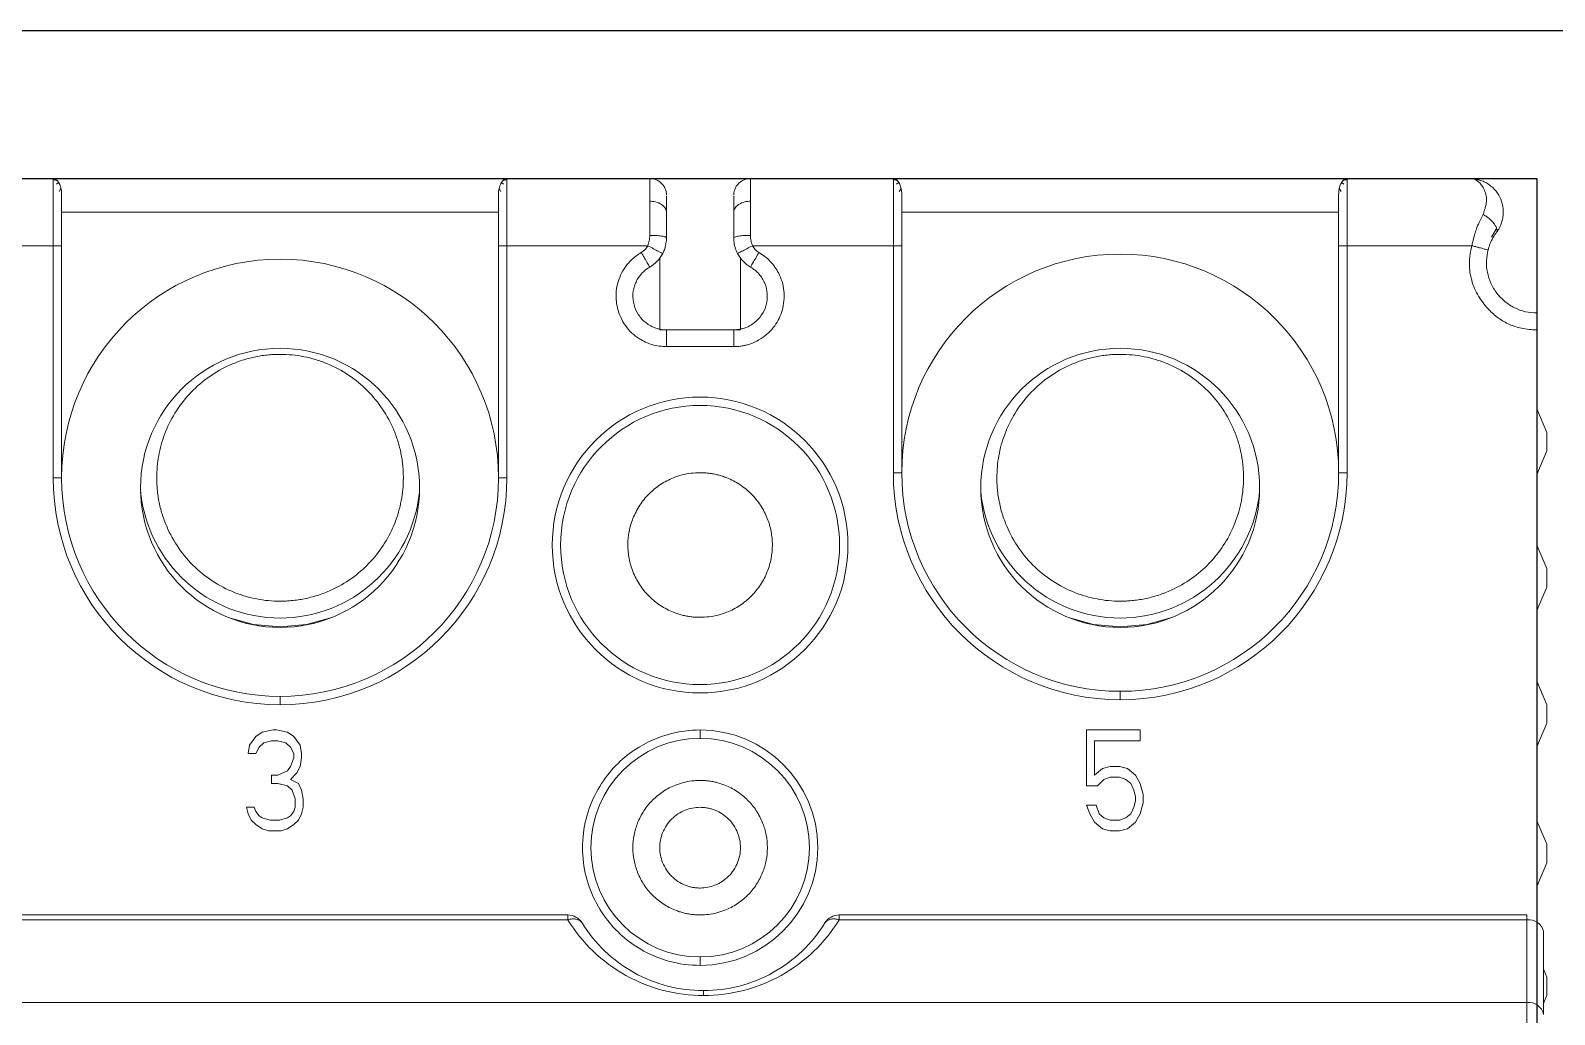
# Model space of a CAD drawing. Header units: millimetres. Extents: x -174 to 283928, y 1291 to 21053.
# Drawn here: x 9362.58 to 9407.93, y 20789.91 to 20819.17 of the extents above; entities that cross this region are included whole.
import ezdxf

# ---------------------------------------------------------------- set-up
doc = ezdxf.new("R2010")
doc.units = ezdxf.units.MM

# ---------------------------------------------------------------- blocks, each defined once
blk = doc.blocks.new('MGS125B-3TAMF0080')
at = {"color": 7, "linetype": 'Continuous', "lineweight": 18}
for p, q in [((75.4, 48.6), (75.4, 49.15)), ((75.4, 44.55), (75.4, 45.1)), ((75.4, 40.5), (75.4, 41.05)), ((75.4, 36.35), (75.4, 36.9)), ((75.4, 32.4), (75.4, 32.95))]:
    blk.add_line(p, q, dxfattribs=at)
blk.add_wipeout([(0.3, 56.7), (75.1, 56.7), (75.1, -76.1), (0.3, -76.1)])
for p, q in [((30.95, 56.7), (26.7, 56.7)), ((30.95, 56.7), (44.45, 56.7)), ((48.7, 56.7), (44.45, 56.7)), ((55.95, 56.7), (51.7, 56.7)), ((55.95, 56.7), (69.45, 56.7)), ((73.1, 56.7), (69.45, 56.7)), ((31.106, 56.578), (31.046, 56.535)), ((31.127, 56.31), (31.18, 56.405)), ((31.181, 56.364), (31.181, 56.411)), ((44.219, 56.41), (44.219, 56.363)), ((44.22, 56.405), (44.272, 56.309)), ((44.352, 56.535), (44.294, 56.576)), ((56.106, 56.578), (56.046, 56.535)), ((56.127, 56.31), (56.18, 56.405)), ((56.181, 56.364), (56.181, 56.411)), ((69.219, 56.41), (69.219, 56.363)), ((69.22, 56.404), (69.272, 56.309)), ((69.352, 56.535), (69.294, 56.576)), ((31.2, 55.7), (44.2, 55.7)), ((56.2, 55.7), (69.2, 55.7)), ((26.757, 54.7), (30.95, 54.7)), ((30.95, 54.7), (30.95, 47.8)), ((31.2, 47.8), (31.2, 54.7)), ((44.2, 54.7), (44.2, 47.8)), ((44.45, 47.8), (44.45, 54.7)), ((44.45, 54.7), (48.643, 54.7)), ((51.757, 54.7), (55.95, 54.7)), ((55.95, 54.7), (55.95, 47.95)), ((56.2, 47.95), (56.2, 54.7)), ((69.2, 54.7), (69.2, 47.95)), ((69.45, 54.7), (73.164, 54.7)), ((69.45, 47.95), (69.45, 54.7)), ((49, 52.2), (49, 54.349)), ((51.4, 54.332), (51.4, 52.223)), ((49.2, 52.2), (49, 52.2)), ((49.2, 52.2), (49.2, 51.7)), ((51.2, 52.2), (49.2, 52.2)), ((51.4, 52.2), (51.2, 52.2)), ((75.1, 52.2), (75.1, 18.9)), ((49.2, 51.7), (51.2, 51.7)), ((75.1, 49.85), (75.4, 49.15)), ((75.1, 47.9), (75.4, 48.6)), ((31.2, 47.8), (30.95, 47.8)), ((44.2, 47.8), (44.45, 47.8)), ((56.2, 47.95), (55.95, 47.95)), ((69.2, 47.95), (69.45, 47.95)), ((75.1, 45.8), (75.4, 45.1)), ((75.1, 43.85), (75.4, 44.55)), ((75.1, 41.75), (75.4, 41.05)), ((37.7, 41.3), (37.7, 41.05)), ((62.7, 41.45), (62.7, 41.2)), ((75.1, 39.8), (75.4, 40.5)), ((36.794, 39.853), (36.981, 40.109)), ((36.981, 40.109), (37.169, 40.236)), ((37.216, 39.917), (37.075, 39.789)), ((37.169, 40.236), (37.497, 40.3)), ((37.45, 39.981), (37.216, 39.917)), ((37.637, 39.981), (37.45, 39.981)), ((37.497, 40.3), (37.591, 40.3)), ((37.591, 40.3), (37.919, 40.236)), ((37.872, 39.917), (37.637, 39.981)), ((38.012, 39.789), (37.872, 39.917)), ((37.919, 40.236), (38.106, 40.109)), ((38.106, 40.109), (38.294, 39.853)), ((50.2, 40.3), (50.2, 40.05)), ((61.7, 38.64), (61.7, 40.3)), ((61.7, 40.3), (63.294, 40.3)), ((63.294, 39.981), (61.934, 39.981)), ((61.934, 39.981), (61.934, 38.96)), ((63.294, 40.3), (63.294, 39.981)), ((36.747, 39.598), (36.794, 39.853)), ((36.981, 39.598), (36.747, 39.598)), ((37.075, 39.789), (36.981, 39.598)), ((38.106, 39.598), (38.012, 39.789)), ((38.012, 39.215), (38.106, 39.47)), ((38.106, 39.47), (38.106, 39.598)), ((38.294, 39.853), (38.341, 39.598)), ((38.341, 39.47), (38.294, 39.215)), ((38.341, 39.598), (38.341, 39.47)), ((37.637, 38.96), (37.919, 39.087)), ((37.919, 39.087), (38.012, 39.215)), ((38.2, 39.023), (38.012, 38.832)), ((38.294, 39.215), (38.2, 39.023)), ((61.934, 38.96), (62.169, 39.151)), ((62.169, 39.151), (62.403, 39.215)), ((62.403, 39.215), (62.684, 39.215)), ((62.684, 39.215), (62.919, 39.151)), ((62.919, 39.151), (63.153, 38.96)), ((37.45, 38.704), (37.45, 38.96)), ((37.45, 38.96), (37.637, 38.96)), ((37.637, 38.704), (37.45, 38.704)), ((37.919, 38.64), (37.637, 38.704)), ((38.059, 38.513), (37.919, 38.64)), ((38.012, 38.832), (38.247, 38.704)), ((38.247, 38.704), (38.341, 38.513)), ((62.028, 38.64), (61.7, 38.64)), ((62.216, 38.832), (62.028, 38.64)), ((62.403, 38.896), (62.216, 38.832)), ((62.684, 38.896), (62.403, 38.896)), ((62.872, 38.832), (62.684, 38.896)), ((63.012, 38.704), (62.872, 38.832)), ((63.106, 38.513), (63.012, 38.704)), ((63.153, 38.96), (63.294, 38.704)), ((63.294, 38.704), (63.387, 38.385)), ((38.153, 38.257), (38.059, 38.513)), ((38.153, 38.002), (38.153, 38.257)), ((38.341, 38.513), (38.387, 38.257)), ((38.387, 38.257), (38.387, 38.002)), ((63.153, 38.321), (63.106, 38.513)), ((63.106, 38.002), (63.153, 38.194)), ((63.153, 38.194), (63.153, 38.321)), ((63.387, 38.13), (63.294, 37.811)), ((63.387, 38.385), (63.387, 38.13)), ((36.747, 37.811), (36.7, 38.002)), ((36.7, 38.002), (36.934, 38.002)), ((36.841, 37.619), (36.747, 37.811)), ((36.934, 38.002), (36.981, 37.874)), ((36.981, 37.874), (37.075, 37.747)), ((37.075, 37.747), (37.169, 37.683)), ((37.169, 37.683), (37.403, 37.619)), ((37.684, 37.619), (37.919, 37.683)), ((37.919, 37.683), (38.012, 37.747)), ((38.012, 37.747), (38.106, 37.874)), ((38.106, 37.874), (38.153, 38.002)), ((38.341, 37.811), (38.247, 37.619)), ((38.387, 38.002), (38.341, 37.811)), ((61.794, 37.811), (61.7, 38.066)), ((61.7, 38.066), (61.981, 38.066)), ((61.934, 37.555), (61.794, 37.811)), ((61.981, 38.066), (62.075, 37.811)), ((62.075, 37.811), (62.216, 37.683)), ((62.216, 37.683), (62.403, 37.619)), ((62.684, 37.619), (62.872, 37.683)), ((62.872, 37.683), (63.012, 37.811)), ((63.012, 37.811), (63.106, 38.002)), ((63.294, 37.811), (63.153, 37.555)), ((36.981, 37.491), (36.841, 37.619)), ((37.169, 37.364), (36.981, 37.491)), ((37.356, 37.3), (37.169, 37.364)), ((37.731, 37.3), (37.356, 37.3)), ((37.403, 37.619), (37.684, 37.619)), ((37.919, 37.364), (37.731, 37.3)), ((38.106, 37.491), (37.919, 37.364)), ((38.247, 37.619), (38.106, 37.491)), ((62.169, 37.364), (61.934, 37.555)), ((62.403, 37.3), (62.169, 37.364)), ((62.403, 37.619), (62.684, 37.619)), ((62.684, 37.3), (62.403, 37.3)), ((62.919, 37.364), (62.684, 37.3)), ((63.153, 37.555), (62.919, 37.364)), ((75.1, 37.6), (75.4, 36.9)), ((75.1, 35.65), (75.4, 36.35)), ((29.339, 34.8), (46.261, 34.8)), ((29.339, 34.654), (46.261, 34.654)), ((54.339, 34.8), (54.339, 34.654)), ((54.339, 34.8), (74.8, 34.8)), ((54.339, 34.654), (74.8, 34.654)), ((74.8, 34.8), (74.8, 34.654)), ((74.8, 34.654), (74.8, 32.193)), ((75.3, 31.839), (75.3, 34.3)), ((50.2, 33.55), (50.2, 33.3)), ((75.3, 33.183), (75.4, 32.95)), ((75.3, 32.167), (75.4, 32.4)), ((74.8, 32.193), (0.8, 32.193)), ((74.8, 32.193), (74.8, 31.486))]:
    blk.add_line(p, q, dxfattribs=at)
blk.add_lwpolyline([(0.3, 56.7), (75.1, 56.7), (75.1, -76.1), (0.3, -76.1)], close=True)
at = {"color": 7, "linetype": 'Continuous', "lineweight": 18, "flags": 128}
for points in [[(73.75, 54.95), (73.884, 55.191), (73.892, 55.215)], [(36.159, 43.647), (36.909, 43.441), (37.7, 43.37)], [(37.7, 43.37), (38.491, 43.441), (39.241, 43.647)], [(61.159, 43.647), (61.909, 43.441), (62.7, 43.37)], [(62.7, 43.37), (63.491, 43.441), (64.241, 43.647)], [(46.261, 34.654), (46.261, 34.687), (46.261, 34.716), (46.261, 34.741), (46.261, 34.762), (46.261, 34.778), (46.261, 34.79), (46.261, 34.798), (46.261, 34.8)]]:
    blk.add_lwpolyline(points, dxfattribs=at)
at = {"color": 7, "linetype": 'Continuous', "lineweight": 18}
for centre, radius in [((37.7, 47.5), 4.15), ((62.7, 47.5), 4.15), ((50.2, 45.8), 4.4), ((50.2, 45.8), 4.15)]:
    blk.add_circle(centre, radius, dxfattribs=at)
for centre, radius, start, end in [((52.2, 54.932), 1, 207.6521, 240), ((62.7, 47.95), 6.5, 0, 180), ((37.7, 47.8), 6.5, 0, 180), ((37.7, 47.8), 6.75, 180, 270), ((37.7, 47.8), 6.5, 180, 270), ((37.7, 47.8), 6.75, 270, 360), ((37.7, 47.8), 6.5, 270, 0), ((62.7, 47.95), 6.75, 180, 270), ((62.7, 47.95), 6.5, 180, 270), ((62.7, 47.95), 6.75, 270, 0), ((62.7, 47.95), 6.5, 270, 360), ((37.7, 47.8), 4.17, 185.8275, 270), ((37.7, 47.8), 4.17, 270, 354.1725), ((62.7, 47.8), 4.17, 185.8275, 270), ((62.7, 47.8), 4.17, 270, 354.1725), ((50.2, 36.8), 3.25, 90, 270), ((50.2, 36.8), 3.5, 270, 90), ((50.2, 36.8), 3.25, 270, 90), ((46.261, 34.3), 0.5, 31.7569, 90), ((54.339, 34.3), 0.5, 90, 148.2431), ((74.862, 34.212), 0.446, 11.4218, 98.0495), ((74.862, 31.751), 0.446, 11.4218, 98.0495)]:
    blk.add_arc(centre, radius, start, end, dxfattribs=at)
for points, knots in [([(30.95, 56.7), (30.95, 56.7), (30.95, 56.648), (30.95, 56.448), (30.95, 56.299), (30.95, 55.929), (30.95, 55.707), (30.95, 55.223), (30.95, 54.962), (30.95, 54.7)], [0, 0, 0, 0, 0.25, 0.25, 0.5, 0.5, 0.75, 0.75, 1, 1, 1, 1]), ([(31.2, 56.231), (31.199, 56.257), (31.198, 56.311), (31.186, 56.386), (31.168, 56.458), (31.144, 56.524), (31.107, 56.594), (31.045, 56.677), (30.987, 56.691), (30.95, 56.7)], [0, 0, 0, 0, 0.090729, 0.186092, 0.286195, 0.391077, 0.500706, 0.685773, 1, 1, 1, 1]), ([(44.2, 56.231), (44.2, 56.253), (44.201, 56.295), (44.209, 56.366), (44.228, 56.442), (44.254, 56.518), (44.287, 56.584), (44.33, 56.642), (44.384, 56.689), (44.427, 56.696), (44.45, 56.7)], [0, 0, 0, 0, 0.073291, 0.145427, 0.262012, 0.382755, 0.500449, 0.632557, 0.799067, 1, 1, 1, 1]), ([(44.45, 54.7), (44.45, 54.962), (44.45, 55.223), (44.45, 55.707), (44.45, 55.929), (44.45, 56.299), (44.45, 56.448), (44.45, 56.648), (44.45, 56.7), (44.45, 56.7)], [0, 0, 0, 0, 0.25, 0.25, 0.5, 0.5, 0.75, 0.75, 1, 1, 1, 1]), ([(48.7, 56.7), (48.7, 56.7), (48.7, 56.639), (48.7, 56.407), (48.7, 56.235), (48.7, 56.023)], [0, 0, 0, 0, 0.5, 0.5, 1, 1, 1, 1]), ([(48.7, 56.7), (48.72, 56.7), (48.74, 56.699), (48.761, 56.696), (48.797, 56.692), (48.833, 56.683), (48.868, 56.671), (48.903, 56.659), (48.936, 56.642), (48.967, 56.623), (48.998, 56.603), (49.027, 56.58), (49.054, 56.554), (49.08, 56.527), (49.103, 56.498), (49.123, 56.467), (49.142, 56.436), (49.159, 56.403), (49.171, 56.368), (49.183, 56.333), (49.192, 56.297), (49.196, 56.261), (49.199, 56.24), (49.2, 56.22), (49.2, 56.2)], [0, 0, 0, 0, 0.121355, 0.121355, 0.121355, 0.342711, 0.342711, 0.342711, 0.564066, 0.564066, 0.564066, 0.785421, 0.785421, 0.785421, 1.006777, 1.006777, 1.006777, 1.228132, 1.228132, 1.228132, 1.449487, 1.449487, 1.449487, 1.570796, 1.570796, 1.570796, 1.570796]), ([(51.2, 56.2), (51.2, 56.22), (51.201, 56.24), (51.204, 56.261), (51.208, 56.297), (51.217, 56.333), (51.229, 56.368), (51.241, 56.403), (51.258, 56.436), (51.277, 56.467), (51.297, 56.498), (51.32, 56.527), (51.346, 56.554), (51.373, 56.58), (51.402, 56.603), (51.433, 56.623), (51.464, 56.642), (51.497, 56.659), (51.532, 56.671), (51.567, 56.683), (51.603, 56.692), (51.639, 56.696), (51.66, 56.699), (51.68, 56.7), (51.7, 56.7)], [0, 0, 0, 0, 0.121332, 0.121332, 0.121332, 0.342687, 0.342687, 0.342687, 0.564043, 0.564043, 0.564043, 0.785398, 0.785398, 0.785398, 1.006753, 1.006753, 1.006753, 1.228109, 1.228109, 1.228109, 1.449464, 1.449464, 1.449464, 1.57082, 1.57082, 1.57082, 1.57082]), ([(51.7, 56.023), (51.7, 56.235), (51.7, 56.407), (51.7, 56.639), (51.7, 56.7), (51.7, 56.7)], [0, 0, 0, 0, 0.5, 0.5, 1, 1, 1, 1]), ([(55.95, 56.7), (55.95, 56.7), (55.95, 56.648), (55.95, 56.448), (55.95, 56.299), (55.95, 55.929), (55.95, 55.707), (55.95, 55.223), (55.95, 54.962), (55.95, 54.7)], [0, 0, 0, 0, 0.25, 0.25, 0.5, 0.5, 0.75, 0.75, 1, 1, 1, 1]), ([(56.2, 56.231), (56.199, 56.257), (56.198, 56.311), (56.186, 56.386), (56.168, 56.458), (56.144, 56.524), (56.107, 56.594), (56.045, 56.677), (55.987, 56.691), (55.95, 56.7)], [0, 0, 0, 0, 0.090729, 0.186091, 0.286194, 0.391077, 0.500706, 0.685767, 1, 1, 1, 1]), ([(69.2, 56.231), (69.201, 56.252), (69.202, 56.294), (69.209, 56.355), (69.221, 56.416), (69.238, 56.475), (69.26, 56.531), (69.289, 56.587), (69.329, 56.641), (69.384, 56.689), (69.427, 56.696), (69.45, 56.7)], [0, 0, 0, 0, 0.069854, 0.144869, 0.225271, 0.311242, 0.402931, 0.500461, 0.630269, 0.796776, 1, 1, 1, 1]), ([(69.45, 54.7), (69.45, 54.962), (69.45, 55.223), (69.45, 55.707), (69.45, 55.929), (69.45, 56.299), (69.45, 56.448), (69.45, 56.648), (69.45, 56.7), (69.45, 56.7)], [0, 0, 0, 0, 0.25, 0.25, 0.5, 0.5, 0.75, 0.75, 1, 1, 1, 1]), ([(73.1, 56.7), (73.107, 56.7), (73.122, 56.7), (73.142, 56.699), (73.153, 56.699)], [0, 0, 0, 0, 0.48178, 1, 1, 1, 1]), ([(73.1, 56.7), (73.155, 56.697), (73.265, 56.692), (73.371, 56.654), (73.424, 56.635)], [0, 0, 0, 0, 0.499147, 1, 1, 1, 1]), ([(73.5, 55.633), (73.511, 55.666), (73.531, 55.725), (73.555, 55.802), (73.579, 55.884), (73.597, 55.977), (73.608, 56.118), (73.572, 56.278), (73.507, 56.43), (73.422, 56.552), (73.328, 56.632), (73.217, 56.688), (73.143, 56.696), (73.1, 56.7)], [0, 0, 0, 0, 0.0508739, 0.0929154, 0.1261494, 0.1859764, 0.249869, 0.3752931, 0.500856, 0.6176223, 0.7520482, 0.8549184, 1, 1, 1, 1]), ([(73.9, 55.1), (73.918, 55.125), (73.953, 55.174), (74.004, 55.268), (74.052, 55.383), (74.083, 55.503), (74.098, 55.618), (74.104, 55.788), (74.062, 56.02), (73.932, 56.279), (73.768, 56.456), (73.603, 56.569), (73.432, 56.651), (73.261, 56.694), (73.139, 56.699), (73.1, 56.7)], [0, 0, 0, 0, 0.036234, 0.07192, 0.1278, 0.18461, 0.221647, 0.269438, 0.397791, 0.521726, 0.659329, 0.738382, 0.813964, 0.940719, 1, 1, 1, 1]), ([(31.073, 56.63), (31.063, 56.635), (31.04, 56.648), (30.997, 56.66), (30.964, 56.662), (30.948, 56.663)], [0, 0, 0, 0, 0.242284, 0.621128, 1, 1, 1, 1]), ([(44.45, 56.663), (44.434, 56.662), (44.401, 56.66), (44.359, 56.648), (44.336, 56.635), (44.327, 56.63)], [0, 0, 0, 0, 0.383311, 0.766594, 1, 1, 1, 1]), ([(56.073, 56.63), (56.063, 56.635), (56.04, 56.648), (55.997, 56.66), (55.964, 56.662), (55.948, 56.663)], [0, 0, 0, 0, 0.242267, 0.621121, 1, 1, 1, 1]), ([(69.45, 56.663), (69.434, 56.662), (69.401, 56.66), (69.359, 56.648), (69.336, 56.634), (69.327, 56.629)], [0, 0, 0, 0, 0.382099, 0.764171, 1, 1, 1, 1]), ([(31.2, 54.7), (31.2, 54.739), (31.2, 54.816), (31.2, 54.932), (31.2, 55.047), (31.2, 55.199), (31.2, 55.385), (31.2, 55.593), (31.2, 55.754), (31.2, 55.873), (31.2, 55.984), (31.2, 56.111), (31.2, 56.191), (31.2, 56.231)], [0, 0, 0, 0, 0.062441, 0.124881, 0.187323, 0.249772, 0.375707, 0.501552, 0.625916, 0.688289, 0.750667, 0.875345, 1, 1, 1, 1]), ([(44.2, 56.231), (44.2, 56.212), (44.2, 56.173), (44.2, 56.106), (44.2, 56.034), (44.2, 55.93), (44.2, 55.785), (44.2, 55.591), (44.2, 55.412), (44.2, 55.266), (44.2, 55.118), (44.2, 54.933), (44.2, 54.778), (44.2, 54.7)], [0, 0, 0, 0, 0.062442, 0.124882, 0.187325, 0.249775, 0.375012, 0.50016, 0.625902, 0.696705, 0.750666, 0.875343, 1, 1, 1, 1]), ([(48.7, 56.023), (48.757, 56.023), (48.814, 56.016), (48.868, 56.004), (48.938, 55.987), (49.001, 55.961), (49.054, 55.926), (49.106, 55.892), (49.146, 55.849), (49.171, 55.803), (49.19, 55.768), (49.2, 55.73), (49.2, 55.692)], [0.000005, 0.000005, 0.000005, 0.000005, 0.342701, 0.342701, 0.342701, 0.785402, 0.785402, 0.785402, 1.228103, 1.228103, 1.228103, 1.570816, 1.570816, 1.570816, 1.570816]), ([(49.2, 55.692), (49.2, 55.768), (49.2, 55.919), (49.2, 56.072), (49.2, 56.157), (49.2, 56.169), (49.2, 56.169)], [0, 0, 0, 0, 0.324739, 0.649762, 0.97451, 1, 1, 1, 1]), ([(51.2, 56.171), (51.2, 56.17), (51.2, 56.16), (51.2, 56.079), (51.2, 55.923), (51.2, 55.77), (51.2, 55.692)], [0, 0, 0, 0, 0.033669, 0.350593, 0.667517, 1, 1, 1, 1]), ([(51.2, 55.692), (51.2, 55.73), (51.21, 55.768), (51.229, 55.803), (51.254, 55.849), (51.294, 55.892), (51.346, 55.926), (51.399, 55.961), (51.462, 55.987), (51.532, 56.004), (51.586, 56.016), (51.643, 56.023), (51.7, 56.023)], [0.000005, 0.000005, 0.000005, 0.000005, 0.342717, 0.342717, 0.342717, 0.785416, 0.785416, 0.785416, 1.228115, 1.228115, 1.228115, 1.570809, 1.570809, 1.570809, 1.570809]), ([(56.2, 54.7), (56.2, 54.739), (56.2, 54.816), (56.2, 54.932), (56.2, 55.047), (56.2, 55.199), (56.2, 55.385), (56.2, 55.593), (56.2, 55.754), (56.2, 55.873), (56.2, 55.984), (56.2, 56.111), (56.2, 56.191), (56.2, 56.231)], [0, 0, 0, 0, 0.062441, 0.124881, 0.187323, 0.249772, 0.375707, 0.501552, 0.625916, 0.688289, 0.750667, 0.875345, 1, 1, 1, 1]), ([(69.2, 56.231), (69.2, 56.212), (69.2, 56.173), (69.2, 56.106), (69.2, 56.034), (69.2, 55.93), (69.2, 55.785), (69.2, 55.591), (69.2, 55.412), (69.2, 55.266), (69.2, 55.118), (69.2, 54.933), (69.2, 54.778), (69.2, 54.7)], [0, 0, 0, 0, 0.062442, 0.124882, 0.187325, 0.249775, 0.375012, 0.50016, 0.625902, 0.696705, 0.750666, 0.875343, 1, 1, 1, 1]), ([(49.2, 54.932), (49.2, 54.967), (49.2, 55.037), (49.2, 55.14), (49.2, 55.241), (49.2, 55.328), (49.2, 55.423), (49.2, 55.522), (49.2, 55.618), (49.2, 55.672), (49.2, 55.692)], [0, 0, 0, 0, 0.125636, 0.250834, 0.375608, 0.499969, 0.585073, 0.747402, 0.907578, 1, 1, 1, 1]), ([(51.2, 55.692), (51.2, 55.665), (51.2, 55.611), (51.2, 55.523), (51.2, 55.433), (51.2, 55.349), (51.2, 55.252), (51.2, 55.143), (51.2, 55.029), (51.2, 54.958), (51.2, 54.932)], [0, 0, 0, 0, 0.1256755, 0.2508874, 0.3756478, 0.4999689, 0.5850661, 0.7474014, 0.9075209, 1, 1, 1, 1]), ([(73.164, 54.7), (73.173, 54.741), (73.191, 54.818), (73.218, 54.929), (73.245, 55.027), (73.271, 55.114), (73.312, 55.235), (73.387, 55.412), (73.459, 55.553), (73.5, 55.633)], [0, 0, 0, 0, 0.121497, 0.232217, 0.332193, 0.421471, 0.500117, 0.714414, 1, 1, 1, 1]), ([(73.5, 55.633), (73.528, 55.617), (73.586, 55.58), (73.677, 55.51), (73.764, 55.429), (73.837, 55.344), (73.889, 55.262), (73.916, 55.192), (73.919, 55.136), (73.908, 55.11), (73.9, 55.1)], [0.0000052, 0.0000052, 0.0000052, 0.0000052, 0.1249983, 0.2500115, 0.3750248, 0.5000381, 0.6250513, 0.7500646, 0.8750779, 1, 1, 1, 1]), ([(48.643, 54.7), (48.652, 54.724), (48.669, 54.773), (48.687, 54.85), (48.698, 54.929), (48.699, 54.982), (48.7, 55.009)], [0, 0, 0, 0, 0.245479, 0.492484, 0.743272, 1, 1, 1, 1]), ([(49.2, 54.932), (49.2, 54.941), (49.189, 54.951), (49.141, 54.97), (49.102, 54.979), (49.005, 54.994), (48.946, 55), (48.823, 55.007), (48.759, 55.009), (48.7, 55.009)], [0, 0, 0, 0, 0.25, 0.25, 0.5, 0.5, 0.75, 0.75, 1, 1, 1, 1]), ([(49.2, 54.932), (49.2, 54.852), (49.186, 54.733), (49.138, 54.578), (49.105, 54.505), (49.086, 54.469)], [0.0000000001, 0.0000000001, 0.0000000001, 0.0000000001, 0.0001202512, 0.0001803767, 0.0002400398, 0.0002400398, 0.0002400398, 0.0002400398]), ([(51.7, 55.009), (51.643, 55.009), (51.586, 55.008), (51.532, 55.005), (51.462, 55.001), (51.399, 54.995), (51.346, 54.987), (51.294, 54.979), (51.254, 54.969), (51.229, 54.958), (51.21, 54.95), (51.2, 54.941), (51.2, 54.932)], [0.000005, 0.000005, 0.000005, 0.000005, 0.342699, 0.342699, 0.342699, 0.785398, 0.785398, 0.785398, 1.228097, 1.228097, 1.228097, 1.570792, 1.570792, 1.570792, 1.570792]), ([(51.314, 54.468), (51.3, 54.498), (51.271, 54.557), (51.239, 54.651), (51.216, 54.744), (51.203, 54.838), (51.201, 54.901), (51.2, 54.932)], [0, 0, 0, 0, 0.2068748, 0.4102647, 0.6102161, 0.8067775, 1, 1, 1, 1]), ([(51.7, 55.009), (51.701, 54.983), (51.702, 54.929), (51.713, 54.85), (51.731, 54.774), (51.748, 54.724), (51.757, 54.7)], [0, 0, 0, 0, 0.25656, 0.507286, 0.754344, 1, 1, 1, 1]), ([(73.648, 54.575), (73.657, 54.61), (73.675, 54.674), (73.706, 54.755), (73.731, 54.815), (73.754, 54.863), (73.779, 54.912), (73.812, 54.97), (73.852, 55.034), (73.884, 55.078), (73.9, 55.1)], [0, 0, 0, 0, 0.175477, 0.327682, 0.421645, 0.500083, 0.592654, 0.706618, 0.851805, 1, 1, 1, 1]), ([(31.2, 54.7), (31.2, 54.7), (31.195, 54.7), (31.185, 54.7), (31.173, 54.7), (31.152, 54.7), (31.126, 54.7), (31.1, 54.7), (31.067, 54.7), (31.032, 54.7), (31.006, 54.7), (30.978, 54.7), (30.95, 54.7)], [0.000005, 0.000005, 0.000005, 0.000005, 0.345055, 0.345055, 0.345055, 0.790111, 0.790111, 0.790111, 1.235166, 1.235166, 1.235166, 1.570792, 1.570792, 1.570792, 1.570792]), ([(44.2, 54.7), (44.2, 54.7), (44.227, 54.7), (44.32, 54.7), (44.385, 54.7), (44.45, 54.7)], [0, 0, 0, 0, 0.5, 0.5, 1, 1, 1, 1]), ([(48.45, 54.499), (48.421, 54.482), (48.364, 54.447), (48.282, 54.388), (48.204, 54.324), (48.115, 54.241), (47.992, 54.101), (47.859, 53.891), (47.751, 53.627), (47.697, 53.359), (47.693, 53.096), (47.738, 52.834), (47.828, 52.566), (47.974, 52.313), (48.165, 52.098), (48.369, 51.944), (48.574, 51.831), (48.773, 51.756), (48.984, 51.708), (49.128, 51.703), (49.2, 51.7)], [0, 0, 0, 0, 0.025666, 0.051334, 0.077006, 0.102686, 0.144536, 0.218898, 0.290886, 0.361938, 0.426286, 0.490536, 0.564767, 0.640851, 0.711895, 0.782848, 0.835435, 0.890295, 0.945155, 1, 1, 1, 1]), ([(48.45, 54.499), (48.459, 54.483), (48.469, 54.466), (48.478, 54.45), (48.497, 54.418), (48.515, 54.387), (48.532, 54.356), (48.55, 54.326), (48.567, 54.297), (48.582, 54.27), (48.598, 54.242), (48.613, 54.217), (48.626, 54.194), (48.639, 54.171), (48.651, 54.151), (48.661, 54.134), (48.671, 54.117), (48.679, 54.102), (48.685, 54.092), (48.692, 54.081), (48.696, 54.073), (48.698, 54.069), (48.699, 54.067), (48.7, 54.066), (48.7, 54.066)], [3.141592, 3.141592, 3.141592, 3.141592, 3.254688, 3.254688, 3.254688, 3.477216, 3.477216, 3.477216, 3.699743, 3.699743, 3.699743, 3.922271, 3.922271, 3.922271, 4.144798, 4.144798, 4.144798, 4.367326, 4.367326, 4.367326, 4.589854, 4.589854, 4.589854, 4.712382, 4.712382, 4.712382, 4.712382]), ([(49.086, 54.469), (49.086, 54.469), (49.038, 54.493), (48.874, 54.579), (48.759, 54.639), (48.643, 54.7)], [0, 0, 0, 0, 0.5, 0.5, 1, 1, 1, 1]), ([(51.2, 51.7), (51.234, 51.701), (51.301, 51.702), (51.401, 51.712), (51.501, 51.729), (51.62, 51.756), (51.796, 51.816), (52.015, 51.931), (52.242, 52.106), (52.422, 52.311), (52.557, 52.536), (52.649, 52.786), (52.705, 53.063), (52.705, 53.355), (52.647, 53.636), (52.548, 53.872), (52.427, 54.073), (52.292, 54.237), (52.133, 54.384), (52.011, 54.461), (51.95, 54.499)], [0, 0, 0, 0, 0.025666, 0.051334, 0.077007, 0.102687, 0.144538, 0.218898, 0.290886, 0.361938, 0.426286, 0.490536, 0.564767, 0.640851, 0.711895, 0.782848, 0.835435, 0.890295, 0.945138, 1, 1, 1, 1]), ([(51.314, 54.468), (51.314, 54.468), (51.362, 54.493), (51.526, 54.579), (51.641, 54.639), (51.757, 54.7)], [0, 0, 0, 0, 0.5, 0.5, 1, 1, 1, 1]), ([(51.95, 54.499), (51.885, 54.386), (51.819, 54.273), (51.727, 54.113), (51.7, 54.066), (51.7, 54.066)], [0, 0, 0, 0, 0.5, 0.5, 1, 1, 1, 1]), ([(56.2, 54.7), (56.2, 54.7), (56.195, 54.7), (56.185, 54.7), (56.173, 54.7), (56.153, 54.7), (56.127, 54.7), (56.101, 54.7), (56.069, 54.7), (56.034, 54.7), (56.007, 54.7), (55.979, 54.7), (55.95, 54.7)], [0.000004, 0.000004, 0.000004, 0.000004, 0.342699, 0.342699, 0.342699, 0.785398, 0.785398, 0.785398, 1.228097, 1.228097, 1.228097, 1.570792, 1.570792, 1.570792, 1.570792]), ([(69.2, 54.7), (69.2, 54.7), (69.227, 54.7), (69.32, 54.7), (69.385, 54.7), (69.45, 54.7)], [0, 0, 0, 0, 0.5, 0.5, 1, 1, 1, 1]), ([(73.164, 54.7), (73.149, 54.639), (73.128, 54.553), (73.109, 54.441), (73.098, 54.326), (73.083, 54.068), (73.136, 53.662), (73.351, 53.181), (73.65, 52.796), (73.985, 52.512), (74.26, 52.364), (74.5, 52.279), (74.701, 52.231), (74.908, 52.204), (75.043, 52.201), (75.1, 52.2)], [0, 0, 0, 0, 0.0516008, 0.0725387, 0.0935531, 0.1461378, 0.2844324, 0.4250309, 0.5742958, 0.6804248, 0.7841168, 0.8284791, 0.8892206, 0.9534549, 1, 1, 1, 1]), ([(73.164, 54.7), (73.182, 54.695), (73.2, 54.691), (73.218, 54.686), (73.254, 54.677), (73.289, 54.668), (73.323, 54.659), (73.357, 54.65), (73.389, 54.642), (73.42, 54.634), (73.45, 54.626), (73.479, 54.619), (73.504, 54.612), (73.53, 54.605), (73.552, 54.6), (73.572, 54.595), (73.591, 54.59), (73.607, 54.586), (73.619, 54.582), (73.631, 54.579), (73.64, 54.577), (73.644, 54.576), (73.646, 54.575), (73.648, 54.575), (73.648, 54.575)], [3.141593, 3.141593, 3.141593, 3.141593, 3.254676, 3.254676, 3.254676, 3.477203, 3.477203, 3.477203, 3.699731, 3.699731, 3.699731, 3.922259, 3.922259, 3.922259, 4.144786, 4.144786, 4.144786, 4.367314, 4.367314, 4.367314, 4.589841, 4.589841, 4.589841, 4.712369, 4.712369, 4.712369, 4.712369]), ([(73.648, 54.575), (73.62, 54.469), (73.605, 54.361), (73.601, 54.251), (73.597, 54.137), (73.606, 54.022), (73.628, 53.909), (73.651, 53.797), (73.686, 53.687), (73.733, 53.582), (73.78, 53.478), (73.839, 53.379), (73.909, 53.288), (73.979, 53.197), (74.059, 53.114), (74.148, 53.041), (74.236, 52.968), (74.333, 52.906), (74.436, 52.855), (74.539, 52.804), (74.647, 52.765), (74.759, 52.739), (74.871, 52.713), (74.985, 52.7), (75.1, 52.7)], [6.283185, 6.283185, 6.283185, 6.283185, 6.501547, 6.501547, 6.501547, 6.730849, 6.730849, 6.730849, 6.960151, 6.960151, 6.960151, 7.189453, 7.189453, 7.189453, 7.418755, 7.418755, 7.418755, 7.648058, 7.648058, 7.648058, 7.87736, 7.87736, 7.87736, 8.106662, 8.106662, 8.106662, 8.106662]), ([(48.7, 54.066), (48.606, 54.011), (48.52, 53.941), (48.448, 53.859), (48.376, 53.777), (48.318, 53.683), (48.276, 53.583), (48.234, 53.482), (48.209, 53.374), (48.202, 53.265), (48.195, 53.157), (48.206, 53.047), (48.234, 52.941), (48.262, 52.836), (48.308, 52.735), (48.369, 52.644), (48.429, 52.554), (48.505, 52.473), (48.591, 52.407), (48.678, 52.34), (48.775, 52.288), (48.879, 52.253), (48.982, 52.218), (49.091, 52.2), (49.2, 52.2)], [6.283185, 6.283185, 6.283185, 6.283185, 6.610435, 6.610435, 6.610435, 6.937684, 6.937684, 6.937684, 7.264933, 7.264933, 7.264933, 7.592182, 7.592182, 7.592182, 7.919431, 7.919431, 7.919431, 8.246681, 8.246681, 8.246681, 8.57393, 8.57393, 8.57393, 8.901179, 8.901179, 8.901179, 8.901179]), ([(51.385, 52.217), (51.431, 52.226), (51.477, 52.238), (51.521, 52.253), (51.625, 52.288), (51.722, 52.34), (51.809, 52.407), (51.895, 52.473), (51.971, 52.554), (52.031, 52.644), (52.092, 52.735), (52.138, 52.836), (52.166, 52.941), (52.194, 53.047), (52.205, 53.157), (52.198, 53.265), (52.191, 53.374), (52.166, 53.482), (52.124, 53.583), (52.082, 53.683), (52.024, 53.777), (51.952, 53.859), (51.88, 53.941), (51.794, 54.011), (51.7, 54.066)], [6.283185, 6.283185, 6.283185, 6.283185, 6.424426, 6.424426, 6.424426, 6.751675, 6.751675, 6.751675, 7.078925, 7.078925, 7.078925, 7.406174, 7.406174, 7.406174, 7.733423, 7.733423, 7.733423, 8.060672, 8.060672, 8.060672, 8.387921, 8.387921, 8.387921, 8.715171, 8.715171, 8.715171, 8.715171]), ([(75.1, 52.7), (75.1, 52.7), (75.1, 52.699), (75.1, 52.696), (75.1, 52.692), (75.1, 52.683), (75.1, 52.671), (75.1, 52.658), (75.1, 52.642), (75.1, 52.622), (75.1, 52.602), (75.1, 52.578), (75.1, 52.552), (75.1, 52.526), (75.1, 52.496), (75.1, 52.465), (75.1, 52.433), (75.1, 52.4), (75.1, 52.365), (75.1, 52.33), (75.1, 52.293), (75.1, 52.256), (75.1, 52.238), (75.1, 52.219), (75.1, 52.2)], [3.141593, 3.141593, 3.141593, 3.141593, 3.26412, 3.26412, 3.26412, 3.486648, 3.486648, 3.486648, 3.709176, 3.709176, 3.709176, 3.931703, 3.931703, 3.931703, 4.154231, 4.154231, 4.154231, 4.376759, 4.376759, 4.376759, 4.599286, 4.599286, 4.599286, 4.712368, 4.712368, 4.712368, 4.712368]), ([(51.2, 51.7), (51.2, 51.719), (51.2, 51.738), (51.2, 51.756), (51.2, 51.793), (51.2, 51.83), (51.2, 51.865), (51.2, 51.9), (51.2, 51.933), (51.2, 51.965), (51.2, 51.996), (51.2, 52.026), (51.2, 52.052), (51.2, 52.078), (51.2, 52.102), (51.2, 52.122), (51.2, 52.142), (51.2, 52.158), (51.2, 52.171), (51.2, 52.183), (51.2, 52.192), (51.2, 52.196), (51.2, 52.199), (51.2, 52.2), (51.2, 52.2)], [3.141593, 3.141593, 3.141593, 3.141593, 3.254687, 3.254687, 3.254687, 3.477215, 3.477215, 3.477215, 3.699742, 3.699742, 3.699742, 3.92227, 3.92227, 3.92227, 4.144798, 4.144798, 4.144798, 4.367325, 4.367325, 4.367325, 4.589853, 4.589853, 4.589853, 4.71238, 4.71238, 4.71238, 4.71238]), ([(37.405, 51.458), (37.341, 51.452), (37.216, 51.44), (37.029, 51.41), (36.844, 51.371), (36.662, 51.323), (36.482, 51.264), (36.305, 51.196), (35.972, 51.049), (35.507, 50.773), (34.979, 50.296), (34.552, 49.731), (34.298, 49.208), (34.157, 48.777), (34.084, 48.456), (34.038, 48.13), (34.033, 47.91), (34.03, 47.8)], [0, 0, 0, 0, 0.0347484, 0.0693116, 0.1037838, 0.1382599, 0.1728347, 0.2076023, 0.2426551, 0.3726384, 0.5024501, 0.6307776, 0.7590052, 0.8195416, 0.8795581, 0.9395467, 1, 1, 1, 1]), ([(37.7, 51.47), (37.65, 51.469), (37.552, 51.468), (37.453, 51.462), (37.405, 51.458)], [0, 0, 0, 0, 0.502809, 1, 1, 1, 1]), ([(41.37, 47.8), (41.369, 47.861), (41.367, 47.983), (41.353, 48.165), (41.331, 48.344), (41.3, 48.522), (41.26, 48.699), (41.212, 48.873), (41.154, 49.045), (41.024, 49.378), (40.772, 49.851), (40.315, 50.407), (39.755, 50.872), (39.215, 51.158), (38.76, 51.32), (38.413, 51.406), (38.059, 51.46), (37.82, 51.467), (37.7, 51.47)], [0, 0, 0, 0, 0.031834, 0.063424, 0.094845, 0.126175, 0.157494, 0.188878, 0.220406, 0.252156, 0.374907, 0.497677, 0.624533, 0.751548, 0.813926, 0.875727, 0.937552, 1, 1, 1, 1]), ([(62.405, 51.458), (62.341, 51.452), (62.216, 51.44), (62.029, 51.41), (61.844, 51.371), (61.662, 51.323), (61.482, 51.264), (61.305, 51.196), (60.972, 51.049), (60.507, 50.773), (59.979, 50.296), (59.552, 49.731), (59.298, 49.208), (59.157, 48.777), (59.084, 48.456), (59.038, 48.13), (59.033, 47.91), (59.03, 47.8)], [0, 0, 0, 0, 0.034748, 0.069312, 0.103784, 0.13826, 0.172835, 0.207602, 0.242655, 0.372638, 0.50245, 0.630778, 0.759005, 0.819542, 0.879558, 0.939547, 1, 1, 1, 1]), ([(62.7, 51.47), (62.65, 51.469), (62.552, 51.468), (62.453, 51.462), (62.405, 51.458)], [0, 0, 0, 0, 0.502809, 1, 1, 1, 1]), ([(66.37, 47.8), (66.369, 47.861), (66.367, 47.983), (66.353, 48.165), (66.331, 48.344), (66.3, 48.522), (66.26, 48.699), (66.212, 48.873), (66.154, 49.045), (66.024, 49.378), (65.772, 49.851), (65.315, 50.407), (64.755, 50.872), (64.215, 51.158), (63.76, 51.32), (63.413, 51.406), (63.059, 51.46), (62.82, 51.467), (62.7, 51.47)], [0, 0, 0, 0, 0.031834, 0.063424, 0.094845, 0.126175, 0.157494, 0.188878, 0.220406, 0.252156, 0.374907, 0.497677, 0.624533, 0.751548, 0.813926, 0.875727, 0.937552, 1, 1, 1, 1]), ([(34.03, 47.8), (34.031, 47.733), (34.033, 47.6), (34.05, 47.401), (34.076, 47.205), (34.113, 47.011), (34.161, 46.819), (34.22, 46.629), (34.352, 46.271), (34.612, 45.767), (35.088, 45.187), (35.669, 44.711), (36.219, 44.427), (36.673, 44.271), (37.01, 44.19), (37.353, 44.139), (37.584, 44.133), (37.7, 44.13)], [0, 0, 0, 0, 0.0348182, 0.0693545, 0.1037096, 0.1379854, 0.1722849, 0.2067105, 0.2413639, 0.3708682, 0.5000852, 0.6297262, 0.7593638, 0.819762, 0.8796379, 0.9395359, 1, 1, 1, 1]), ([(37.996, 44.142), (38.06, 44.148), (38.189, 44.16), (38.381, 44.191), (38.57, 44.232), (38.758, 44.283), (38.942, 44.344), (39.125, 44.416), (39.453, 44.565), (39.907, 44.839), (40.416, 45.301), (40.831, 45.843), (41.084, 46.35), (41.231, 46.78), (41.311, 47.115), (41.361, 47.455), (41.367, 47.685), (41.37, 47.8)], [0, 0, 0, 0, 0.035666, 0.071153, 0.106563, 0.141998, 0.17756, 0.213351, 0.24947, 0.375506, 0.502188, 0.624986, 0.748032, 0.811359, 0.874087, 0.936779, 1, 1, 1, 1]), ([(50.2, 43.65), (50.155, 43.651), (50.064, 43.652), (49.93, 43.665), (49.797, 43.686), (49.666, 43.716), (49.536, 43.754), (49.313, 43.834), (49.011, 43.99), (48.67, 44.269), (48.39, 44.611), (48.193, 44.993), (48.075, 45.395), (48.038, 45.8), (48.075, 46.205), (48.193, 46.607), (48.39, 46.989), (48.669, 47.33), (49.011, 47.61), (49.353, 47.787), (49.664, 47.888), (49.93, 47.94), (50.11, 47.947), (50.2, 47.95)], [0, 0, 0, 0, 0.020144, 0.040133, 0.060046, 0.079963, 0.099965, 0.120131, 0.185072, 0.250093, 0.315035, 0.380056, 0.440003, 0.500029, 0.559976, 0.620002, 0.684943, 0.749964, 0.814906, 0.879927, 0.920041, 0.959851, 1, 1, 1, 1]), ([(50.2, 47.95), (50.245, 47.949), (50.336, 47.948), (50.47, 47.935), (50.603, 47.914), (50.734, 47.884), (50.864, 47.846), (51.087, 47.766), (51.389, 47.61), (51.73, 47.331), (52.01, 46.989), (52.207, 46.607), (52.325, 46.205), (52.362, 45.8), (52.325, 45.395), (52.207, 44.993), (52.01, 44.611), (51.731, 44.27), (51.389, 43.99), (51.047, 43.813), (50.736, 43.712), (50.47, 43.66), (50.29, 43.653), (50.2, 43.65)], [0, 0, 0, 0, 0.020144, 0.040133, 0.060046, 0.079963, 0.099965, 0.120131, 0.185072, 0.250093, 0.315035, 0.380056, 0.440003, 0.500029, 0.559976, 0.620002, 0.684943, 0.749964, 0.814906, 0.879927, 0.920041, 0.959851, 1, 1, 1, 1]), ([(59.03, 47.8), (59.031, 47.733), (59.033, 47.6), (59.05, 47.401), (59.076, 47.205), (59.113, 47.011), (59.161, 46.819), (59.22, 46.629), (59.352, 46.271), (59.612, 45.767), (60.088, 45.187), (60.669, 44.711), (61.219, 44.427), (61.673, 44.271), (62.01, 44.19), (62.353, 44.139), (62.584, 44.133), (62.7, 44.13)], [0, 0, 0, 0, 0.034818, 0.069355, 0.10371, 0.137985, 0.172285, 0.206711, 0.241364, 0.370868, 0.500085, 0.629726, 0.759364, 0.819762, 0.879638, 0.939536, 1, 1, 1, 1]), ([(62.996, 44.142), (63.06, 44.148), (63.189, 44.16), (63.381, 44.191), (63.57, 44.232), (63.758, 44.283), (63.942, 44.344), (64.125, 44.416), (64.453, 44.565), (64.907, 44.839), (65.416, 45.301), (65.831, 45.843), (66.084, 46.35), (66.231, 46.78), (66.311, 47.115), (66.361, 47.455), (66.367, 47.685), (66.37, 47.8)], [0, 0, 0, 0, 0.035666, 0.071153, 0.106563, 0.141998, 0.17756, 0.213351, 0.24947, 0.375506, 0.502188, 0.624986, 0.748032, 0.811359, 0.874087, 0.936779, 1, 1, 1, 1]), ([(37.7, 44.13), (37.749, 44.131), (37.848, 44.132), (37.946, 44.138), (37.996, 44.142)], [0, 0, 0, 0, 0.501534, 1, 1, 1, 1]), ([(62.7, 44.13), (62.749, 44.131), (62.848, 44.132), (62.946, 44.138), (62.996, 44.142)], [0, 0, 0, 0, 0.501534, 1, 1, 1, 1]), ([(50.2, 33.3), (49.908, 33.3), (49.578, 33.335), (48.862, 33.545), (48.473, 33.72), (47.913, 34.14), (47.731, 34.306), (47.395, 34.691), (47.241, 34.911), (46.983, 35.395), (46.878, 35.66), (46.737, 36.217), (46.7, 36.508), (46.7, 37.092), (46.737, 37.383), (46.878, 37.94), (46.983, 38.205), (47.241, 38.689), (47.395, 38.909), (47.731, 39.294), (47.913, 39.46), (48.473, 39.88), (48.862, 40.055), (49.578, 40.265), (49.908, 40.3), (50.2, 40.3)], [0, 0, 0, 0, 0.125, 0.125, 0.25, 0.25, 0.3125, 0.3125, 0.375, 0.375, 0.4375, 0.4375, 0.5, 0.5, 0.5625, 0.5625, 0.625, 0.625, 0.6875, 0.6875, 0.75, 0.75, 0.875, 0.875, 1, 1, 1, 1]), ([(50.2, 34.8), (50.158, 34.801), (50.074, 34.802), (49.949, 34.814), (49.825, 34.834), (49.703, 34.861), (49.582, 34.896), (49.375, 34.971), (49.094, 35.116), (48.776, 35.376), (48.516, 35.694), (48.333, 36.049), (48.223, 36.423), (48.188, 36.8), (48.223, 37.177), (48.333, 37.55), (48.516, 37.906), (48.776, 38.224), (49.094, 38.484), (49.412, 38.648), (49.701, 38.742), (49.949, 38.791), (50.116, 38.797), (50.2, 38.8)], [0, 0, 0, 0, 0.020143, 0.040132, 0.060045, 0.079962, 0.099964, 0.120131, 0.185069, 0.250093, 0.315032, 0.380056, 0.44, 0.500029, 0.559973, 0.620002, 0.68494, 0.749964, 0.814903, 0.879927, 0.92004, 0.95985, 1, 1, 1, 1]), ([(50.2, 38.8), (50.242, 38.799), (50.326, 38.798), (50.451, 38.786), (50.575, 38.766), (50.697, 38.739), (50.818, 38.704), (51.025, 38.629), (51.306, 38.484), (51.624, 38.224), (51.884, 37.906), (52.067, 37.551), (52.177, 37.177), (52.212, 36.8), (52.177, 36.423), (52.067, 36.05), (51.884, 35.694), (51.624, 35.376), (51.306, 35.116), (50.988, 34.952), (50.699, 34.858), (50.451, 34.809), (50.284, 34.803), (50.2, 34.8)], [0, 0, 0, 0, 0.0201432, 0.0401317, 0.0600446, 0.0799621, 0.0999644, 0.1201307, 0.1850692, 0.2500932, 0.3150318, 0.3800557, 0.44, 0.5000287, 0.559973, 0.6200018, 0.6849403, 0.7499643, 0.8149029, 0.8799269, 0.9200398, 0.9598502, 1, 1, 1, 1]), ([(50.2, 35.6), (50.162, 35.601), (50.087, 35.603), (49.975, 35.619), (49.865, 35.646), (49.716, 35.697), (49.536, 35.79), (49.346, 35.946), (49.19, 36.136), (49.045, 36.416), (48.971, 36.8), (49.045, 37.184), (49.19, 37.464), (49.346, 37.654), (49.536, 37.811), (49.75, 37.92), (49.974, 37.988), (50.125, 37.996), (50.2, 38)], [0, 0, 0, 0, 0.030172, 0.060091, 0.090027, 0.120251, 0.185239, 0.25037, 0.315359, 0.38049, 0.500066, 0.619641, 0.68463, 0.749761, 0.814749, 0.879881, 0.939906, 1, 1, 1, 1]), ([(50.2, 38), (50.238, 37.999), (50.313, 37.997), (50.425, 37.981), (50.535, 37.954), (50.684, 37.903), (50.864, 37.81), (51.054, 37.654), (51.21, 37.464), (51.355, 37.184), (51.429, 36.8), (51.355, 36.416), (51.21, 36.136), (51.054, 35.946), (50.864, 35.789), (50.65, 35.68), (50.426, 35.612), (50.275, 35.604), (50.2, 35.6)], [0, 0, 0, 0, 0.030172, 0.060091, 0.090027, 0.120251, 0.185239, 0.25037, 0.315359, 0.38049, 0.500066, 0.619641, 0.68463, 0.749761, 0.814749, 0.879881, 0.939906, 1, 1, 1, 1]), ([(46.686, 34.563), (46.682, 34.57), (46.67, 34.587), (46.649, 34.611), (46.614, 34.637), (46.57, 34.658), (46.498, 34.678), (46.416, 34.684), (46.327, 34.673), (46.282, 34.66), (46.261, 34.654)], [0, 0, 0, 0, 0.061824, 0.144161, 0.248006, 0.395165, 0.502819, 0.747793, 0.884437, 1, 1, 1, 1]), ([(50.3, 32.404), (50.702, 32.404), (51.507, 32.506), (52.637, 32.959), (53.616, 33.681), (54.127, 34.311), (54.339, 34.654)], [5.266651, 5.266651, 5.266651, 5.266651, 5.520784, 5.774918, 6.029052, 6.283185, 6.283185, 6.283185, 6.283185]), ([(54.339, 34.654), (54.318, 34.66), (54.273, 34.673), (54.184, 34.684), (54.102, 34.678), (54.03, 34.658), (53.98, 34.634), (53.941, 34.602), (53.922, 34.574), (53.914, 34.563)], [0, 0, 0, 0, 0.1155603, 0.252248, 0.4972589, 0.6048297, 0.7521108, 0.8996649, 1, 1, 1, 1]), ([(50.3, 32.55), (50.3, 32.55), (50.3, 32.544), (50.3, 32.515), (50.3, 32.468), (50.3, 32.426), (50.3, 32.404)], [0, 0, 0, 0, 0.249992, 0.4999947, 0.7499973, 0.9999991, 0.9999991, 0.9999991, 0.9999991])]:
    blk.add_open_spline(points, degree=3, knots=knots, dxfattribs=at)
for points in [[(48.7, 56.023), (48.7, 55.739), (48.7, 55.383), (48.7, 55.009)], [(51.7, 55.009), (51.7, 55.383), (51.7, 55.739), (51.7, 56.023)], [(48.45, 54.499), (48.53, 54.545), (48.6, 54.618), (48.643, 54.7)], [(48.7, 54.066), (48.863, 54.16), (48.999, 54.302), (49.086, 54.469)], [(51.757, 54.7), (51.8, 54.618), (51.87, 54.545), (51.95, 54.499)], [(51.2, 52.2), (51.262, 52.2), (51.324, 52.206), (51.385, 52.217)], [(46.261, 34.654), (46.473, 34.311), (46.984, 33.681), (47.963, 32.959), (49.093, 32.506), (49.898, 32.404), (50.3, 32.404)], [(50.3, 32.55), (49.94, 32.55), (49.22, 32.642), (48.209, 33.047), (47.333, 33.693), (46.876, 34.257), (46.686, 34.563)], [(53.914, 34.563), (53.724, 34.257), (53.267, 33.693), (52.391, 33.047), (51.38, 32.642), (50.66, 32.55), (50.3, 32.55)]]:
    blk.add_open_spline(points, degree=3, dxfattribs=at)

msp = doc.modelspace()

# ---------------------------------------------------------------- linework, layer by layer
at = {"layer": 'Defpoints', "color": 6}
msp.add_lwpolyline([(10161.853, 20789.172), (9321.853, 20789.172), (9321.853, 20819.172), (10161.853, 20819.172)], close=True, dxfattribs=at)

# ---------------------------------------------------------------- next in the draw order: block references
msp.add_blockref('MGS125B-3TAMF0080', (9332.305, 20758.072))

doc.saveas('drawing.dxf')
